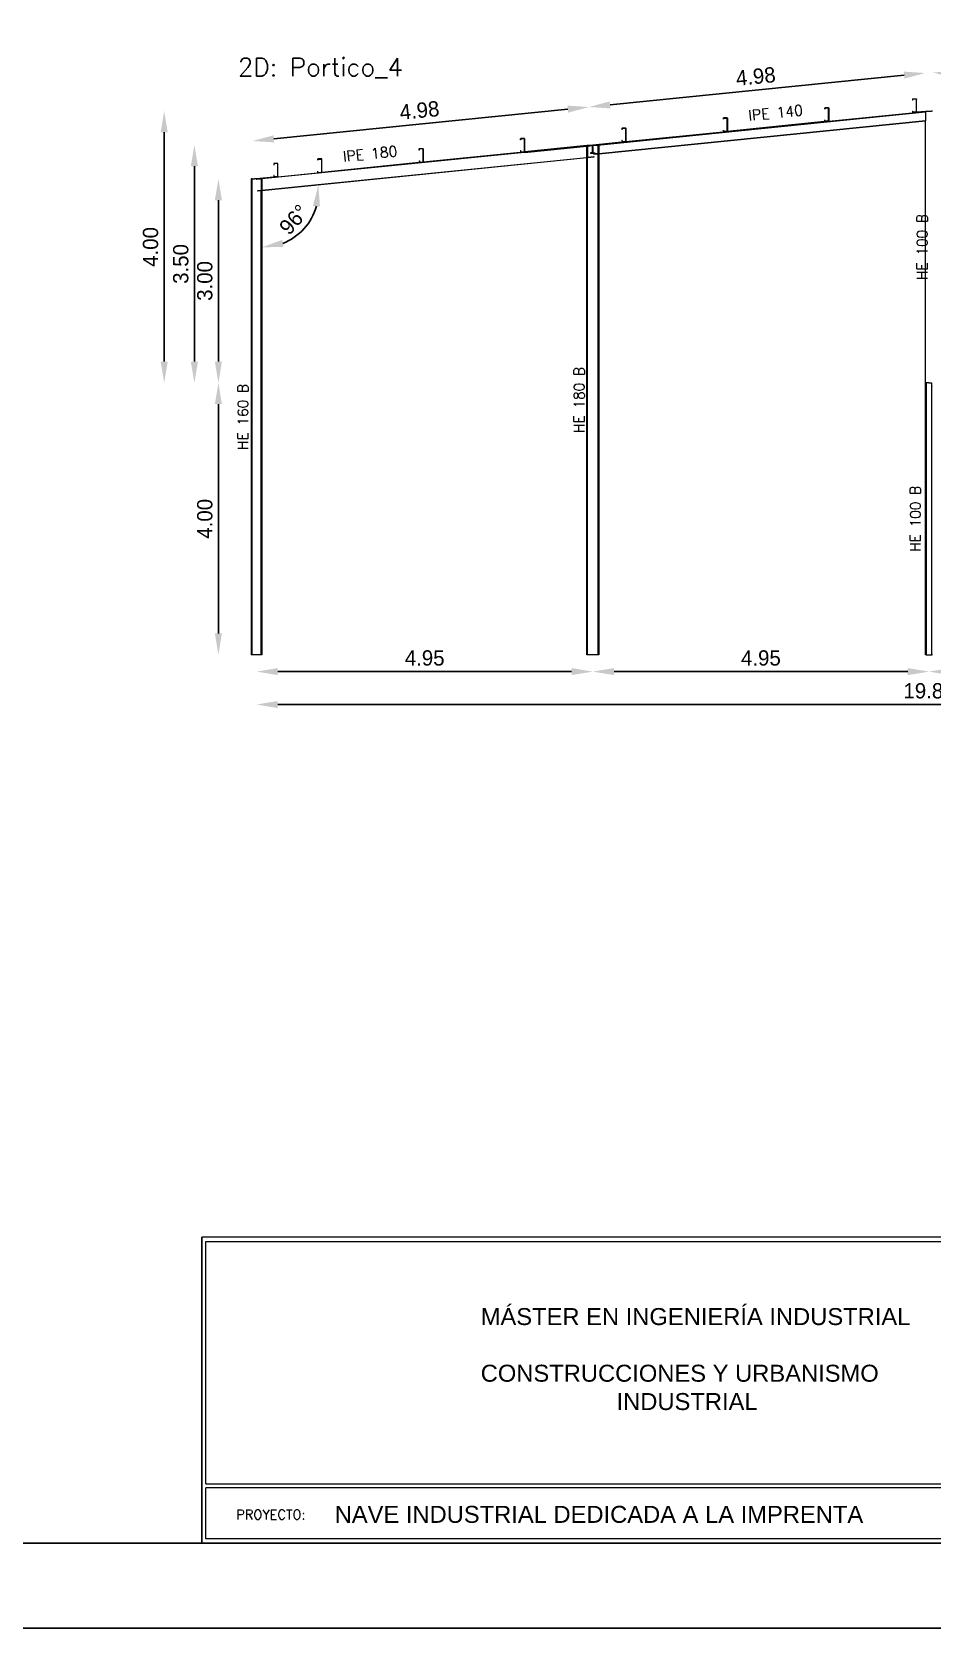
# Model space of a CAD drawing. Header units: inches. Extents: x 72863 to 72995, y 49095 to 49225.
# Drawn here: x 72883.71 to 72894.31, y 49195.01 to 49213.8 of the extents above; entities that cross this region are included whole.
import ezdxf
from ezdxf.enums import TextEntityAlignment as Align

# ---------------------------------------------------------------- set-up
doc = ezdxf.new("R2010")
doc.units = ezdxf.units.IN
doc.layers.get('0').update_dxf_attribs({"lineweight": 15})
for name, color, linetype, lineweight in [('BARRAS_DE_ACERO', 7, 'Continuous', 9), ('Cotas', 200, 'Continuous', 9), ('REFERENCIA_DE_LAS_BARRAS', 2, 'Continuous', 9), ('TITULOS', 9, 'Continuous', 9)]:
    doc.layers.add(name, color=color, linetype=linetype, lineweight=lineweight)
doc.layers.add('VG', color=7, linetype='Continuous')
doc.styles.add('CYPETXT', font='romans__.ttf', dxfattribs={"height": 0.2})
doc.styles.add('RomanS', font='')
doc.styles.get("Standard").update_dxf_attribs({"font": 'arial.ttf'})
doc.styles.get('RomanS').set_extended_font_data('Porsche')
doc.dimstyles.new('100-color', dxfattribs={"dimtxt": 0.18, "dimasz": 0.25, "dimexe": 0, "dimexo": 0.5, "dimgap": 0.07, "dimtad": 1, "dimlfac": 1.25, "dimzin": 4, "dimdsep": 46, "dimtxsty": 'RomanS', "dimcen": 0.1, "dimse1": 1, "dimse2": 1, "dimadec": 0, "dimazin": 0, "dimtfac": 1, "dimtix": 1, "dimtmove": 2, "dimatfit": 3, "dimfxl": 1, "dimtvp": 1.058824, "dimtolj": 1, "dimtzin": 1, "dimarcsym": 0})

# ---------------------------------------------------------------- blocks, each defined once
blk = doc.blocks.new('*D65')
at = {"layer": 'Cotas', "color": 0, "lineweight": -2, "transparency": 16777216}
blk.add_line((72886.606, 49206.27), (72890.066, 49206.27), dxfattribs=at)
at = {"layer": 'Cotas', "color": 0, "transparency": 16777216}
for points in [[(72886.606, 49206.312), (72886.606, 49206.229), (72886.356, 49206.27)], [(72890.066, 49206.312), (72890.066, 49206.229), (72890.316, 49206.27)]]:
    blk.add_solid(points, dxfattribs=at)
at = {"layer": 'Defpoints', "color": 0, "transparency": 16777216}
for p in [(72886.356, 49206.469), (72890.316, 49206.469), (72890.316, 49206.27)]:
    blk.add_point(p, dxfattribs=at)
at = {"layer": 'Cotas', "color": 0, "transparency": 16777216, "insert": (72888.336, 49206.43), "char_height": 0.18, "attachment_point": 5, "style": 'RomanS'}
blk.add_mtext('\\A1;4.95', dxfattribs=at)
blk = doc.blocks.new('*D66')
at = {"layer": 'Cotas', "color": 0, "lineweight": -2, "transparency": 16777216}
blk.add_line((72894.026, 49206.27), (72890.566, 49206.27), dxfattribs=at)
at = {"layer": 'Cotas', "color": 0, "transparency": 16777216}
for points in [[(72890.566, 49206.312), (72890.566, 49206.229), (72890.316, 49206.27)], [(72894.026, 49206.312), (72894.026, 49206.229), (72894.276, 49206.27)]]:
    blk.add_solid(points, dxfattribs=at)
at = {"layer": 'Defpoints', "color": 0, "transparency": 16777216}
for p in [(72890.316, 49206.469), (72894.276, 49206.469), (72890.316, 49206.27)]:
    blk.add_point(p, dxfattribs=at)
at = {"layer": 'Cotas', "color": 0, "transparency": 16777216, "insert": (72892.296, 49206.43), "char_height": 0.18, "attachment_point": 5, "style": 'RomanS'}
blk.add_mtext('\\A1;4.95', dxfattribs=at)
blk = doc.blocks.new('*D67')
at = {"layer": 'Cotas', "color": 0, "lineweight": -2, "transparency": 16777216}
blk.add_line((72886.606, 49205.883), (72901.946, 49205.883), dxfattribs=at)
at = {"layer": 'Cotas', "color": 0, "transparency": 16777216}
for points in [[(72886.606, 49205.924), (72886.606, 49205.841), (72886.356, 49205.883)], [(72901.946, 49205.924), (72901.946, 49205.841), (72902.196, 49205.883)]]:
    blk.add_solid(points, dxfattribs=at)
at = {"layer": 'Defpoints', "color": 0, "transparency": 16777216}
for p in [(72886.356, 49206.469), (72902.196, 49206.469), (72902.196, 49205.883)]:
    blk.add_point(p, dxfattribs=at)
at = {"layer": 'Cotas', "color": 0, "transparency": 16777216, "insert": (72894.276, 49206.043), "char_height": 0.18, "attachment_point": 5, "style": 'RomanS'}
blk.add_mtext('\\A1;19.80', dxfattribs=at)
blk = doc.blocks.new('*D68')
at = {"layer": 'Cotas', "color": 0, "lineweight": -2, "transparency": 16777216}
blk.add_line((72885.907, 49206.719), (72885.907, 49209.419), dxfattribs=at)
at = {"layer": 'Cotas', "color": 0, "transparency": 16777216}
for points in [[(72885.865, 49209.419), (72885.948, 49209.419), (72885.907, 49209.669)], [(72885.865, 49206.719), (72885.948, 49206.719), (72885.907, 49206.469)]]:
    blk.add_solid(points, dxfattribs=at)
at = {"layer": 'Defpoints', "color": 0, "transparency": 16777216}
for p in [(72885.907, 49209.669), (72886.356, 49209.669), (72886.356, 49206.469)]:
    blk.add_point(p, dxfattribs=at)
at = {"layer": 'Cotas', "color": 0, "transparency": 16777216, "insert": (72885.747, 49208.069), "char_height": 0.18, "attachment_point": 5, "rotation": 90, "style": 'RomanS'}
blk.add_mtext('\\A1;4.00', dxfattribs=at)
blk = doc.blocks.new('*D69')
at = {"layer": 'Cotas', "color": 0, "lineweight": -2, "transparency": 16777216}
blk.add_line((72885.907, 49211.819), (72885.907, 49209.919), dxfattribs=at)
at = {"layer": 'Cotas', "color": 0, "transparency": 16777216}
for points in [[(72885.865, 49211.819), (72885.948, 49211.819), (72885.907, 49212.069)], [(72885.865, 49209.919), (72885.948, 49209.919), (72885.907, 49209.669)]]:
    blk.add_solid(points, dxfattribs=at)
at = {"layer": 'Defpoints', "color": 0, "transparency": 16777216}
for p in [(72886.356, 49212.069), (72885.907, 49209.669), (72886.356, 49209.669)]:
    blk.add_point(p, dxfattribs=at)
at = {"layer": 'Cotas', "color": 0, "transparency": 16777216, "insert": (72885.747, 49210.869), "char_height": 0.18, "attachment_point": 5, "rotation": 90, "style": 'RomanS'}
blk.add_mtext('\\A1;3.00', dxfattribs=at)
blk = doc.blocks.new('*D70')
at = {"layer": 'Cotas', "color": 0, "lineweight": -2, "transparency": 16777216}
blk.add_line((72885.624, 49212.219), (72885.624, 49209.919), dxfattribs=at)
at = {"layer": 'Cotas', "color": 0, "transparency": 16777216}
for points in [[(72885.582, 49212.219), (72885.666, 49212.219), (72885.624, 49212.469)], [(72885.582, 49209.919), (72885.666, 49209.919), (72885.624, 49209.669)]]:
    blk.add_solid(points, dxfattribs=at)
at = {"layer": 'Defpoints', "color": 0, "transparency": 16777216}
for p in [(72890.316, 49212.469), (72885.624, 49209.669), (72890.316, 49209.669)]:
    blk.add_point(p, dxfattribs=at)
at = {"layer": 'Cotas', "color": 0, "transparency": 16777216, "insert": (72885.464, 49211.069), "char_height": 0.18, "attachment_point": 5, "rotation": 90, "style": 'RomanS'}
blk.add_mtext('\\A1;3.50', dxfattribs=at)
blk = doc.blocks.new('*D71')
at = {"layer": 'Cotas', "color": 0, "lineweight": -2, "transparency": 16777216}
blk.add_line((72885.268, 49212.619), (72885.268, 49209.919), dxfattribs=at)
at = {"layer": 'Cotas', "color": 0, "transparency": 16777216}
for points in [[(72885.227, 49212.619), (72885.31, 49212.619), (72885.268, 49212.869)], [(72885.227, 49209.919), (72885.31, 49209.919), (72885.268, 49209.669)]]:
    blk.add_solid(points, dxfattribs=at)
at = {"layer": 'Defpoints', "color": 0, "transparency": 16777216}
for p in [(72894.276, 49212.869), (72885.268, 49209.669), (72894.276, 49209.669)]:
    blk.add_point(p, dxfattribs=at)
at = {"layer": 'Cotas', "color": 0, "transparency": 16777216, "insert": (72885.108, 49211.269), "char_height": 0.18, "attachment_point": 5, "rotation": 90, "style": 'RomanS'}
blk.add_mtext('\\A1;4.00', dxfattribs=at)
blk = doc.blocks.new('*D72')
at = {"layer": 'Cotas', "color": 0, "lineweight": -2, "transparency": 16777216}
blk.add_line((72886.56, 49212.542), (72890.022, 49212.891), dxfattribs=at)
at = {"layer": 'Cotas', "color": 0, "transparency": 16777216}
for points in [[(72890.018, 49212.933), (72890.026, 49212.85), (72890.271, 49212.916)], [(72886.555, 49212.583), (72886.564, 49212.5), (72886.311, 49212.516)]]:
    blk.add_solid(points, dxfattribs=at)
at = {"layer": 'Defpoints', "color": 0, "transparency": 16777216}
for p in [(72890.271, 49212.916), (72890.316, 49212.469), (72886.356, 49212.069)]:
    blk.add_point(p, dxfattribs=at)
at = {"layer": 'Cotas', "color": 0, "transparency": 16777216, "insert": (72888.275, 49212.876), "char_height": 0.18, "attachment_point": 5, "rotation": 5.7679, "style": 'RomanS'}
blk.add_mtext('\\A1;4.98', dxfattribs=at)
blk = doc.blocks.new('*D73')
at = {"layer": 'Cotas', "color": 0, "lineweight": -2, "transparency": 16777216}
blk.add_line((72890.52, 49212.942), (72893.982, 49213.291), dxfattribs=at)
at = {"layer": 'Cotas', "color": 0, "transparency": 16777216}
for points in [[(72893.978, 49213.333), (72893.986, 49213.25), (72894.231, 49213.316)], [(72890.515, 49212.983), (72890.524, 49212.9), (72890.271, 49212.916)]]:
    blk.add_solid(points, dxfattribs=at)
at = {"layer": 'Defpoints', "color": 0, "transparency": 16777216}
for p in [(72894.231, 49213.316), (72894.276, 49212.869), (72890.316, 49212.469)]:
    blk.add_point(p, dxfattribs=at)
at = {"layer": 'Cotas', "color": 0, "transparency": 16777216, "insert": (72892.235, 49213.276), "char_height": 0.18, "attachment_point": 5, "rotation": 5.7679, "style": 'RomanS'}
blk.add_mtext('\\A1;4.98', dxfattribs=at)
blk = doc.blocks.new('*D74')
at = {"layer": 'Cotas', "color": 0, "lineweight": -2, "transparency": 16777216}
blk.add_line((72902.777, 49212.619), (72902.777, 49206.719), dxfattribs=at)
at = {"layer": 'Cotas', "color": 0, "transparency": 16777216}
for points in [[(72902.735, 49212.619), (72902.818, 49212.619), (72902.777, 49212.869)], [(72902.735, 49206.719), (72902.818, 49206.719), (72902.777, 49206.469)]]:
    blk.add_solid(points, dxfattribs=at)
at = {"layer": 'Defpoints', "color": 0, "transparency": 16777216}
for p in [(72894.276, 49212.869), (72894.276, 49206.469), (72902.777, 49206.469)]:
    blk.add_point(p, dxfattribs=at)
at = {"layer": 'Cotas', "color": 0, "transparency": 16777216, "insert": (72902.617, 49209.669), "char_height": 0.18, "attachment_point": 5, "rotation": 90, "style": 'RomanS'}
blk.add_mtext('\\A1;8.00', dxfattribs=at)
blk = doc.blocks.new('*D75')
at = {"layer": 'Cotas', "color": 0, "lineweight": -2, "transparency": 16777216}
blk.add_line((72894.571, 49213.298), (72901.993, 49212.548), dxfattribs=at)
at = {"layer": 'Cotas', "color": 0, "transparency": 16777216}
for points in [[(72894.575, 49213.34), (72894.566, 49213.257), (72894.322, 49213.323)], [(72901.997, 49212.59), (72901.989, 49212.507), (72902.242, 49212.523)]]:
    blk.add_solid(points, dxfattribs=at)
at = {"layer": 'Defpoints', "color": 0, "transparency": 16777216}
for p in [(72894.276, 49212.869), (72902.242, 49212.523), (72902.196, 49212.069)]:
    blk.add_point(p, dxfattribs=at)
at = {"layer": 'Cotas', "color": 0, "transparency": 16777216, "insert": (72898.298, 49213.082), "char_height": 0.18, "attachment_point": 5, "rotation": 354.2321, "style": 'RomanS'}
blk.add_mtext('\\A1;9.95', dxfattribs=at)
blk = doc.blocks.new('*D76')
at = {"layer": 'Cotas', "color": 0, "lineweight": -2, "transparency": 16777216}
blk.add_arc((72886.42, 49211.931), 0.667, 291.6037, 344.1642, dxfattribs=at)
at = {"layer": 'Cotas', "color": 0, "transparency": 16777216}
for points in [[(72887.02, 49211.752), (72887.103, 49211.745), (72887.084, 49211.998)], [(72886.673, 49211.27), (72886.658, 49211.352), (72886.42, 49211.264)]]:
    blk.add_solid(points, dxfattribs=at)
at = {"layer": 'Defpoints', "color": 0, "transparency": 16777216}
for p in [(72890.244, 49212.317), (72886.42, 49211.931), (72886.42, 49211.931), (72886.773, 49211.365), (72886.42, 49206.469)]:
    blk.add_point(p, dxfattribs=at)
at = {"layer": 'Cotas', "color": 0, "transparency": 16777216, "insert": (72886.796, 49211.591), "char_height": 0.18, "attachment_point": 5, "rotation": 47.884, "style": 'RomanS'}
blk.add_mtext('\\A1;96°', dxfattribs=at)
blk = doc.blocks.new('*D77')
at = {"layer": 'Cotas', "color": 0, "lineweight": -2, "transparency": 16777216}
blk.add_line((72894.526, 49206.27), (72901.946, 49206.27), dxfattribs=at)
at = {"layer": 'Cotas', "color": 0, "transparency": 16777216}
for points in [[(72894.526, 49206.312), (72894.526, 49206.229), (72894.276, 49206.27)], [(72901.946, 49206.312), (72901.946, 49206.229), (72902.196, 49206.27)]]:
    blk.add_solid(points, dxfattribs=at)
at = {"layer": 'Defpoints', "color": 0, "transparency": 16777216}
for p in [(72894.276, 49206.469), (72902.196, 49206.469), (72902.196, 49206.27)]:
    blk.add_point(p, dxfattribs=at)
at = {"layer": 'Cotas', "color": 0, "transparency": 16777216, "insert": (72898.236, 49206.43), "char_height": 0.18, "attachment_point": 5, "style": 'RomanS'}
blk.add_mtext('\\A1;9.90', dxfattribs=at)
blk = doc.blocks.new('PLANTILLA')
for p, q in [((72903.71, 49199.611), (72885.71, 49199.611)), ((72885.71, 49199.611), (72885.71, 49196.011)), ((72885.76, 49196.711), (72885.76, 49199.561)), ((72885.76, 49199.561), (72894.61, 49199.561)), ((72885.76, 49196.711), (72894.61, 49196.711)), ((72885.76, 49196.061), (72885.76, 49196.661)), ((72894.61, 49196.661), (72885.76, 49196.661)), ((72894.61, 49196.061), (72885.76, 49196.061)), ((72885.71, 49196.011), (72903.71, 49196.011))]:
    blk.add_line(p, q)
at = {"layer": 'VG'}
for p, q in [((72903.71, 49196.011), (72864.71, 49196.011)), ((72862.71, 49195.011), (72904.71, 49195.011))]:
    blk.add_line(p, q, dxfattribs=at)
blk.add_lwpolyline([(72903.71, 49199.561), (72903.71, 49223.711), (72864.71, 49223.711), (72864.71, 49196.011), (72885.71, 49196.011), (72885.71, 49199.611)], dxfattribs=at)
at = {"char_height": 0.2, "attachment_point": 1}
for s, width, insert in [('MÁSTER EN INGENIERÍA INDUSTRIAL\\P\\PCONSTRUCCIONES Y URBANISMO\\P^I^IINDUSTRIAL', 5.52485, (72888.996, 49198.778)), ('NAVE INDUSTRIAL DEDICADA A LA IMPRENTA', 6.85352, (72887.276, 49196.45))]:
    blk.add_mtext_dynamic_manual_height_columns(s, width=width, gutter_width=1, heights=[0], dxfattribs=dict(at, insert=insert))
at = {"insert": (72886.117, 49196.403), "char_height": 0.11204, "attachment_point": 1}
blk.add_mtext('{\\Fsimplex8|c0;PROYECTO:}', dxfattribs=at)

msp = doc.modelspace()

# ---------------------------------------------------------------- linework, layer by layer
at = {"layer": 'BARRAS_DE_ACERO'}
for p, q in [((72894.0824, 49213.0108), (72894.0821, 49213.0094)), ((72894.0821, 49213.0094), (72894.0821, 49212.997)), ((72894.0837, 49212.997), (72894.0821, 49212.997)), ((72894.0824, 49213.0108), (72894.0832, 49213.012)), ((72894.0832, 49213.012), (72894.0843, 49213.0128)), ((72894.0837, 49212.997), (72894.0837, 49213.0094)), ((72894.0857, 49213.0114), (72894.1265, 49213.0114)), ((72894.1279, 49213.0128), (72894.1265, 49213.013)), ((72894.1273, 49213.0113), (72894.1265, 49213.0114)), ((72894.1279, 49213.0108), (72894.1273, 49213.0113)), ((72894.1279, 49213.0128), (72894.1291, 49213.012)), ((72894.1279, 49213.0108), (72894.1284, 49213.0102)), ((72894.1285, 49213.0094), (72894.1284, 49213.0102)), ((72894.1285, 49212.8566), (72894.1285, 49213.0094)), ((72894.1298, 49213.0108), (72894.1291, 49213.012)), ((72894.1301, 49213.0094), (72894.1298, 49213.0108)), ((72894.1301, 49212.8566), (72894.1301, 49213.0094)), ((72890.371, 49212.4691), (72894.236, 49212.8595)), ((72891.8535, 49212.7843), (72891.8537, 49212.7857)), ((72891.8535, 49212.7843), (72891.8535, 49212.7719)), ((72891.8537, 49212.7857), (72891.8545, 49212.7869)), ((72891.8545, 49212.7869), (72891.8557, 49212.7876)), ((72891.8551, 49212.7719), (72891.8551, 49212.7843)), ((72891.8557, 49212.7876), (72891.8571, 49212.7879)), ((72891.8563, 49212.7862), (72891.8571, 49212.7863)), ((72891.8979, 49212.7879), (72891.8571, 49212.7879)), ((72891.8571, 49212.7863), (72891.8979, 49212.7863)), ((72891.8992, 49212.7876), (72891.8979, 49212.7879)), ((72891.8979, 49212.7863), (72891.8986, 49212.7862)), ((72891.8993, 49212.7857), (72891.8986, 49212.7862)), ((72891.8992, 49212.7876), (72891.9004, 49212.7869)), ((72891.8997, 49212.7851), (72891.8993, 49212.7857)), ((72891.8999, 49212.7843), (72891.8997, 49212.7851)), ((72891.8999, 49212.6315), (72891.8999, 49212.7843)), ((72891.9004, 49212.7869), (72891.9012, 49212.7857)), ((72891.9015, 49212.7843), (72891.9012, 49212.7857)), ((72891.9015, 49212.7843), (72891.9015, 49212.6315)), ((72893.0477, 49212.9063), (72893.0474, 49212.9049)), ((72893.0474, 49212.9049), (72893.0474, 49212.8925)), ((72893.049, 49212.8925), (72893.0474, 49212.8925)), ((72893.0477, 49212.9063), (72893.0484, 49212.9075)), ((72893.0496, 49212.9082), (72893.0484, 49212.9075)), ((72893.049, 49212.9049), (72893.0491, 49212.9057)), ((72893.049, 49212.8925), (72893.049, 49212.9049)), ((72893.0496, 49212.9082), (72893.051, 49212.9085)), ((72893.0502, 49212.9068), (72893.051, 49212.9069)), ((72893.051, 49212.9085), (72893.0918, 49212.9085)), ((72893.0918, 49212.9085), (72893.0932, 49212.9082)), ((72893.0926, 49212.9068), (72893.0932, 49212.9063)), ((72893.0932, 49212.9082), (72893.0943, 49212.9075)), ((72893.0936, 49212.9057), (72893.0932, 49212.9063)), ((72893.0936, 49212.9057), (72893.0938, 49212.9049)), ((72893.0938, 49212.7521), (72893.0938, 49212.9049)), ((72893.0951, 49212.9063), (72893.0943, 49212.9075)), ((72893.0945, 49212.7498), (72894.1168, 49212.853)), ((72894.0821, 49212.869), (72894.0821, 49212.8566)), ((72894.0821, 49212.869), (72894.0837, 49212.869)), ((72894.0824, 49212.8553), (72894.0821, 49212.8566)), ((72894.0824, 49212.8553), (72894.0832, 49212.8541)), ((72894.0843, 49212.8533), (72894.0832, 49212.8541)), ((72894.0837, 49212.8566), (72894.0837, 49212.869)), ((72894.0839, 49212.8559), (72894.0837, 49212.8566)), ((72894.0843, 49212.8552), (72894.0839, 49212.8559)), ((72894.0843, 49212.8552), (72894.085, 49212.8548)), ((72894.0843, 49212.8533), (72894.0857, 49212.853)), ((72894.085, 49212.8548), (72894.0857, 49212.8546)), ((72894.0857, 49212.853), (72894.1168, 49212.853)), ((72894.1168, 49212.853), (72894.1265, 49212.853)), ((72894.1265, 49212.853), (72894.1279, 49212.8533)), ((72894.1273, 49212.8548), (72894.1279, 49212.8552)), ((72894.1279, 49212.8552), (72894.1284, 49212.8559)), ((72894.1291, 49212.8541), (72894.1279, 49212.8533)), ((72894.1284, 49212.8559), (72894.1285, 49212.8566)), ((72894.1298, 49212.8553), (72894.1292, 49212.8543)), ((72894.1298, 49212.8553), (72894.1301, 49212.8566)), ((72894.236, 49212.8691), (72894.236, 49212.8651)), ((72894.236, 49212.8595), (72894.236, 49212.758)), ((72894.2784, 49212.8691), (72894.276, 49212.8691)), ((72894.2784, 49212.8691), (72894.3052, 49212.8691)), ((72894.316, 49212.8691), (72894.3052, 49212.8691)), ((72890.388, 49212.3638), (72894.236, 49212.7525)), ((72890.6598, 49212.6651), (72890.6595, 49212.6637)), ((72890.6595, 49212.6637), (72890.6595, 49212.6513)), ((72890.6611, 49212.6513), (72890.6595, 49212.6513)), ((72890.6606, 49212.6663), (72890.6598, 49212.6651)), ((72890.6618, 49212.667), (72890.6606, 49212.6663)), ((72890.6618, 49212.667), (72890.6631, 49212.6673)), ((72890.6624, 49212.6656), (72890.6631, 49212.6657)), ((72890.6631, 49212.6673), (72890.7039, 49212.6673)), ((72890.7039, 49212.6673), (72890.7053, 49212.667)), ((72890.7054, 49212.6651), (72890.7047, 49212.6656)), ((72890.7053, 49212.667), (72890.7065, 49212.6663)), ((72890.7054, 49212.6651), (72890.7058, 49212.6645)), ((72890.7058, 49212.6645), (72890.7059, 49212.6637)), ((72890.7059, 49212.5109), (72890.7059, 49212.6637)), ((72890.7065, 49212.6663), (72890.7073, 49212.6651)), ((72890.7075, 49212.6637), (72890.7073, 49212.6651)), ((72890.7075, 49212.5109), (72890.7075, 49212.6637)), ((72891.8551, 49212.7719), (72891.8535, 49212.7719)), ((72891.8535, 49212.6315), (72891.8535, 49212.6439)), ((72891.8551, 49212.6439), (72891.8535, 49212.6439)), ((72891.8535, 49212.6315), (72891.8537, 49212.6301)), ((72891.8537, 49212.6301), (72891.8545, 49212.629)), ((72891.8545, 49212.629), (72891.8557, 49212.6282)), ((72891.8551, 49212.6439), (72891.8551, 49212.6315)), ((72891.8552, 49212.6307), (72891.8551, 49212.6315)), ((72891.8556, 49212.6301), (72891.8552, 49212.6307)), ((72891.8563, 49212.6297), (72891.8556, 49212.6301)), ((72891.8571, 49212.6279), (72891.8557, 49212.6282)), ((72891.8571, 49212.6295), (72891.8563, 49212.6297)), ((72891.8979, 49212.6295), (72891.8571, 49212.6295)), ((72891.8571, 49212.6279), (72891.8882, 49212.6279)), ((72891.8882, 49212.6279), (72891.8979, 49212.6279)), ((72891.8979, 49212.6295), (72891.8986, 49212.6297)), ((72891.8979, 49212.6279), (72891.8992, 49212.6282)), ((72891.8993, 49212.6301), (72891.8986, 49212.6297)), ((72891.9004, 49212.629), (72891.8992, 49212.6282)), ((72891.8993, 49212.6301), (72891.8997, 49212.6307)), ((72891.8997, 49212.6307), (72891.8999, 49212.6315)), ((72891.9005, 49212.6292), (72891.9004, 49212.629)), ((72893.0821, 49212.7485), (72891.9005, 49212.6292)), ((72891.9012, 49212.6301), (72891.9005, 49212.6292)), ((72891.9012, 49212.6301), (72891.9015, 49212.6315)), ((72893.0491, 49212.7513), (72893.049, 49212.7521)), ((72893.0496, 49212.7507), (72893.0491, 49212.7513)), ((72893.0496, 49212.7507), (72893.0502, 49212.7503)), ((72893.0502, 49212.7503), (72893.051, 49212.7501)), ((72893.0918, 49212.7501), (72893.051, 49212.7501)), ((72893.051, 49212.7485), (72893.0821, 49212.7485)), ((72893.0918, 49212.7485), (72893.0821, 49212.7485)), ((72893.0932, 49212.7488), (72893.0918, 49212.7485)), ((72893.0932, 49212.7507), (72893.0936, 49212.7513)), ((72893.0943, 49212.7496), (72893.0932, 49212.7488)), ((72893.0938, 49212.7521), (72893.0936, 49212.7513)), ((72893.0945, 49212.7498), (72893.0943, 49212.7496)), ((72893.0945, 49212.7498), (72893.0951, 49212.7507)), ((72894.236, 49212.758), (72894.236, 49212.7525)), ((72894.236, 49206.4691), (72894.236, 49212.7525)), ((72888.2717, 49212.4101), (72888.2717, 49212.4225)), ((72888.2733, 49212.4101), (72888.2717, 49212.4101)), ((72888.2734, 49212.4233), (72888.2733, 49212.4225)), ((72888.2733, 49212.4101), (72888.2733, 49212.4225)), ((72888.2739, 49212.4239), (72888.2734, 49212.4233)), ((72888.2739, 49212.4258), (72888.2753, 49212.4261)), ((72888.2745, 49212.4244), (72888.2739, 49212.4239)), ((72888.2745, 49212.4244), (72888.2753, 49212.4245)), ((72888.2753, 49212.4261), (72888.3161, 49212.4261)), ((72888.3161, 49212.4245), (72888.2753, 49212.4245)), ((72888.3175, 49212.4258), (72888.3161, 49212.4261)), ((72888.3161, 49212.4245), (72888.3169, 49212.4244)), ((72888.3175, 49212.4239), (72888.3169, 49212.4244)), ((72888.3186, 49212.4251), (72888.3175, 49212.4258)), ((72888.3179, 49212.4233), (72888.3175, 49212.4239)), ((72888.3179, 49212.4233), (72888.3181, 49212.4225)), ((72888.3181, 49212.4225), (72888.3181, 49212.2697)), ((72888.3194, 49212.4239), (72888.3186, 49212.4251)), ((72888.3197, 49212.4225), (72888.3194, 49212.4239)), ((72888.3197, 49212.2697), (72888.3197, 49212.4225)), ((72889.4659, 49212.5445), (72889.4656, 49212.5431)), ((72889.4656, 49212.5307), (72889.4656, 49212.5431)), ((72889.4672, 49212.5307), (72889.4656, 49212.5307)), ((72889.4659, 49212.5445), (72889.4667, 49212.5457)), ((72889.4667, 49212.5457), (72889.4678, 49212.5464)), ((72889.4672, 49212.5431), (72889.4674, 49212.5439)), ((72889.4672, 49212.5431), (72889.4672, 49212.5307)), ((72889.4678, 49212.5445), (72889.4674, 49212.5439)), ((72889.4692, 49212.5467), (72889.4678, 49212.5464)), ((72889.4684, 49212.545), (72889.4678, 49212.5445)), ((72889.4692, 49212.5451), (72889.4684, 49212.545)), ((72889.4692, 49212.5467), (72889.51, 49212.5467)), ((72889.51, 49212.5451), (72889.4692, 49212.5451)), ((72889.5114, 49212.5464), (72889.51, 49212.5467)), ((72889.5108, 49212.545), (72889.51, 49212.5451)), ((72889.5107, 49212.3813), (72890.244, 49212.4554)), ((72889.5114, 49212.5445), (72889.5108, 49212.545)), ((72889.5126, 49212.5457), (72889.5114, 49212.5464)), ((72889.512, 49212.5431), (72889.512, 49212.3903)), ((72889.5133, 49212.5445), (72889.5126, 49212.5457)), ((72890.244, 49212.4618), (72889.5127, 49212.388)), ((72889.5133, 49212.5445), (72889.5136, 49212.5431)), ((72889.5136, 49212.3903), (72889.5136, 49212.5431)), ((72890.244, 49212.4691), (72890.244, 49212.4618)), ((72890.244, 49212.4618), (72890.244, 49212.4554)), ((72890.244, 49212.3235), (72890.244, 49212.4554)), ((72890.2552, 49212.4691), (72890.2904, 49212.4691)), ((72890.2552, 49212.463), (72890.2552, 49212.4565)), ((72890.2552, 49212.4565), (72890.3143, 49212.4625)), ((72890.2552, 49212.4565), (72890.2552, 49212.3247)), ((72890.2904, 49212.4691), (72890.316, 49212.4691)), ((72890.2904, 49212.4641), (72890.2904, 49212.4665)), ((72890.3143, 49212.4641), (72890.2904, 49212.4641)), ((72890.3143, 49212.4625), (72890.3143, 49212.4641)), ((72890.3143, 49212.3781), (72890.3143, 49212.4625)), ((72890.6943, 49212.5073), (72890.316, 49212.4691)), ((72890.316, 49212.4691), (72890.3416, 49212.4691)), ((72890.3178, 49212.4637), (72890.3211, 49212.4641)), ((72890.3178, 49212.4641), (72890.3211, 49212.4641)), ((72890.3178, 49212.4637), (72890.3178, 49212.4641)), ((72890.3178, 49212.4517), (72890.3178, 49212.4637)), ((72890.3416, 49212.4641), (72890.3211, 49212.4641)), ((72890.3416, 49212.4661), (72890.371, 49212.4691)), ((72890.3416, 49212.4661), (72890.3416, 49212.4691)), ((72890.3416, 49212.4661), (72890.3416, 49212.4641)), ((72890.371, 49212.4691), (72890.3768, 49212.4691)), ((72890.3768, 49212.4691), (72890.3768, 49212.3682)), ((72890.3768, 49212.4691), (72890.388, 49212.4691)), ((72890.6611, 49212.5233), (72890.6595, 49212.5233)), ((72890.6595, 49212.5233), (72890.6595, 49212.5109)), ((72890.6595, 49212.5109), (72890.6598, 49212.5095)), ((72890.6606, 49212.5084), (72890.6598, 49212.5095)), ((72890.6618, 49212.5076), (72890.6606, 49212.5084)), ((72890.6611, 49212.5233), (72890.6611, 49212.5109)), ((72890.6617, 49212.5095), (72890.6624, 49212.5091)), ((72890.6631, 49212.5073), (72890.6618, 49212.5076)), ((72890.6631, 49212.5089), (72890.6624, 49212.5091)), ((72890.6631, 49212.5073), (72890.6943, 49212.5073)), ((72890.7039, 49212.5073), (72890.6943, 49212.5073)), ((72890.7053, 49212.5076), (72890.7039, 49212.5073)), ((72890.7065, 49212.5084), (72890.7053, 49212.5076)), ((72890.7054, 49212.5095), (72890.7058, 49212.5101)), ((72890.7058, 49212.5101), (72890.7059, 49212.5109)), ((72890.7065, 49212.5084), (72890.7066, 49212.5086)), ((72890.7073, 49212.5095), (72890.7075, 49212.5109)), ((72886.5601, 49212.2496), (72886.5604, 49212.251)), ((72886.5601, 49212.2496), (72886.5601, 49212.2372)), ((72886.5601, 49212.2372), (72886.5617, 49212.2372)), ((72886.5612, 49212.2522), (72886.5604, 49212.251)), ((72886.5623, 49212.253), (72886.5612, 49212.2522)), ((72886.5617, 49212.2496), (72886.5619, 49212.2504)), ((72886.5617, 49212.2372), (72886.5617, 49212.2496)), ((72886.5623, 49212.251), (72886.5619, 49212.2504)), ((72886.5623, 49212.253), (72886.5637, 49212.2532)), ((72886.5629, 49212.2515), (72886.5623, 49212.251)), ((72886.5637, 49212.2516), (72886.5629, 49212.2515)), ((72886.6045, 49212.2532), (72886.5637, 49212.2532)), ((72886.6045, 49212.2516), (72886.5637, 49212.2516)), ((72886.6059, 49212.253), (72886.6045, 49212.2532)), ((72886.6053, 49212.2515), (72886.6045, 49212.2516)), ((72886.6053, 49212.2515), (72886.6059, 49212.251)), ((72886.6059, 49212.253), (72886.607, 49212.2522)), ((72886.607, 49212.2522), (72886.6078, 49212.251)), ((72886.6081, 49212.2496), (72886.6078, 49212.251)), ((72886.6081, 49212.0968), (72886.6081, 49212.2496)), ((72887.078, 49212.3033), (72887.0778, 49212.3019)), ((72887.0778, 49212.3019), (72887.0778, 49212.2895)), ((72887.0778, 49212.2895), (72887.0794, 49212.2895)), ((72887.078, 49212.3033), (72887.0788, 49212.3045)), ((72887.0788, 49212.3045), (72887.08, 49212.3052)), ((72887.0795, 49212.3027), (72887.0794, 49212.3019)), ((72887.0794, 49212.2895), (72887.0794, 49212.3019)), ((72887.08, 49212.3033), (72887.0795, 49212.3027)), ((72887.0806, 49212.3038), (72887.08, 49212.3033)), ((72887.0814, 49212.3039), (72887.0806, 49212.3038)), ((72887.0814, 49212.3039), (72887.1222, 49212.3039)), ((72887.1222, 49212.3039), (72887.1229, 49212.3038)), ((72887.1242, 49212.1491), (72887.1242, 49212.3019)), ((72887.1255, 49212.3033), (72887.1247, 49212.3045)), ((72887.1255, 49212.3033), (72887.1258, 49212.3019)), ((72888.2717, 49212.2821), (72888.2733, 49212.2821)), ((72888.2717, 49212.2821), (72888.2717, 49212.2697)), ((72888.2717, 49212.2697), (72888.272, 49212.2683)), ((72888.2727, 49212.2672), (72888.272, 49212.2683)), ((72888.2727, 49212.2672), (72888.2739, 49212.2664)), ((72888.2733, 49212.2821), (72888.2733, 49212.2697)), ((72888.2733, 49212.2697), (72888.2734, 49212.2689)), ((72888.2734, 49212.2689), (72888.2739, 49212.2683)), ((72888.2739, 49212.2683), (72888.2745, 49212.2679)), ((72888.2739, 49212.2664), (72888.2753, 49212.2661)), ((72888.2753, 49212.2677), (72888.2745, 49212.2679)), ((72888.2753, 49212.2677), (72888.3161, 49212.2677)), ((72888.2753, 49212.2661), (72888.3063, 49212.2661)), ((72888.3161, 49212.2661), (72888.3063, 49212.2661)), ((72888.3161, 49212.2661), (72888.3175, 49212.2664)), ((72888.3186, 49212.2672), (72888.3175, 49212.2664)), ((72888.3179, 49212.2689), (72888.3181, 49212.2697)), ((72888.3194, 49212.2683), (72888.3188, 49212.2674)), ((72888.3194, 49212.2683), (72888.3197, 49212.2697)), ((72889.4656, 49212.4027), (72889.4672, 49212.4027)), ((72889.4656, 49212.4027), (72889.4656, 49212.3903)), ((72889.4659, 49212.3889), (72889.4656, 49212.3903)), ((72889.4667, 49212.3878), (72889.4659, 49212.3889)), ((72889.4667, 49212.3878), (72889.4678, 49212.387)), ((72889.4672, 49212.3903), (72889.4672, 49212.4027)), ((72889.4674, 49212.3895), (72889.4672, 49212.3903)), ((72889.4678, 49212.3889), (72889.4674, 49212.3895)), ((72889.4678, 49212.3889), (72889.4684, 49212.3885)), ((72889.4684, 49212.3885), (72889.4692, 49212.3883)), ((72889.51, 49212.3867), (72889.5002, 49212.3867)), ((72889.51, 49212.3867), (72889.5114, 49212.387)), ((72889.5114, 49212.3889), (72889.5108, 49212.3885)), ((72889.5114, 49212.3889), (72889.5119, 49212.3895)), ((72889.5126, 49212.3878), (72889.5114, 49212.387)), ((72889.512, 49212.3903), (72889.5119, 49212.3895)), ((72889.5126, 49212.3878), (72889.5127, 49212.388)), ((72889.5133, 49212.3889), (72889.5127, 49212.388)), ((72889.5133, 49212.3889), (72889.5136, 49212.3903)), ((72890.2552, 49212.3247), (72890.3299, 49212.3322)), ((72890.3305, 49212.3258), (72890.2552, 49212.3182)), ((72890.2552, 49212.3247), (72890.2552, 49212.3182)), ((72890.2552, 49206.4691), (72890.2552, 49212.3182)), ((72890.2904, 49212.3731), (72890.3257, 49212.3731)), ((72890.3252, 49212.3781), (72890.3416, 49212.3781)), ((72890.3257, 49212.3731), (72890.3303, 49212.3731)), ((72890.3768, 49212.3627), (72890.3273, 49212.3577)), ((72890.3305, 49212.3258), (72890.3299, 49212.3322)), ((72890.3416, 49212.3731), (72890.3303, 49212.3731)), ((72890.3416, 49212.3781), (72890.3416, 49212.3731)), ((72890.3768, 49212.3682), (72890.3768, 49212.3627)), ((72890.3768, 49212.3627), (72890.3768, 49206.4691)), ((72890.388, 49212.3638), (72890.388, 49212.3693)), ((72890.388, 49212.3638), (72890.388, 49206.4691)), ((72886.3024, 49212.0691), (72886.292, 49212.0691)), ((72886.292, 49212.0691), (72886.292, 49206.4691)), ((72886.3024, 49206.4691), (72886.3024, 49212.0691)), ((72886.3024, 49212.0691), (72886.3232, 49212.0691)), ((72886.3232, 49212.0691), (72886.3268, 49212.0691)), ((72886.3268, 49212.0691), (72886.3304, 49212.0691)), ((72886.356, 49212.0691), (72886.356, 49212.0627)), ((72886.3611, 49212.0632), (72886.356, 49212.0627)), ((72886.358, 49212.0629), (72886.358, 49212.0629)), ((72886.3888, 49212.066), (72886.3611, 49212.0632)), ((72886.4096, 49212.0681), (72886.4096, 49212.0691)), ((72886.4197, 49212.0691), (72886.4096, 49212.0691)), ((72886.42, 49212.0691), (72886.42, 49211.9373)), ((72886.5601, 49212.1092), (72886.5601, 49212.0968)), ((72886.5617, 49212.1092), (72886.5601, 49212.1092)), ((72886.5617, 49212.0968), (72886.5617, 49212.1092)), ((72886.5617, 49212.0968), (72886.5619, 49212.0961)), ((72886.5623, 49212.0954), (72886.5619, 49212.0961)), ((72886.5623, 49212.0954), (72886.5629, 49212.095)), ((72886.5629, 49212.095), (72886.5637, 49212.0948)), ((72886.6045, 49212.0948), (72886.5637, 49212.0948)), ((72886.6045, 49212.0932), (72886.5948, 49212.0932)), ((72886.6053, 49212.095), (72886.6045, 49212.0948)), ((72886.6059, 49212.0935), (72886.6045, 49212.0932)), ((72886.607, 49212.0943), (72886.6059, 49212.0935)), ((72886.607, 49212.0943), (72886.6072, 49212.0945)), ((72886.6078, 49212.0955), (72886.6081, 49212.0968)), ((72887.0778, 49212.1615), (72887.0794, 49212.1615)), ((72887.0778, 49212.1491), (72887.0778, 49212.1615)), ((72887.0778, 49212.1491), (72887.078, 49212.1477)), ((72887.0788, 49212.1466), (72887.078, 49212.1477)), ((72887.0788, 49212.1466), (72887.08, 49212.1458)), ((72887.0794, 49212.1491), (72887.0794, 49212.1615)), ((72887.0794, 49212.1491), (72887.0795, 49212.1483)), ((72887.0795, 49212.1483), (72887.08, 49212.1477)), ((72887.0806, 49212.1473), (72887.08, 49212.1477)), ((72887.08, 49212.1458), (72887.0814, 49212.1455)), ((72887.0806, 49212.1473), (72887.0814, 49212.1471)), ((72887.0814, 49212.1471), (72887.1222, 49212.1471)), ((72887.0814, 49212.1455), (72887.1124, 49212.1455)), ((72887.1222, 49212.1455), (72887.1124, 49212.1455)), ((72887.1229, 49212.1473), (72887.1222, 49212.1471)), ((72887.1235, 49212.1458), (72887.1222, 49212.1455)), ((72887.1236, 49212.1477), (72887.1229, 49212.1473)), ((72887.1247, 49212.1466), (72887.1235, 49212.1458)), ((72887.1236, 49212.1477), (72887.124, 49212.1483)), ((72887.124, 49212.1483), (72887.1242, 49212.1491)), ((72887.1255, 49212.1477), (72887.1248, 49212.1468)), ((72886.3699, 49211.9322), (72886.4096, 49211.9362)), ((72886.3705, 49211.9258), (72886.3699, 49211.9322)), ((72886.4096, 49211.9298), (72886.3705, 49211.9258)), ((72886.4096, 49206.4691), (72886.4096, 49211.9298)), ((72886.42, 49211.9308), (72886.42, 49211.9373)), ((72886.42, 49211.9308), (72886.42, 49206.4691)), ((72894.244, 49209.6691), (72894.244, 49206.4691)), ((72894.2742, 49209.6691), (72894.244, 49209.6691)), ((72894.2742, 49209.6691), (72894.308, 49209.6691)), ((72894.308, 49209.6261), (72894.308, 49209.6691)), ((72894.308, 49209.6261), (72894.308, 49209.6211)), ((72894.308, 49206.4691), (72894.308, 49209.6211)), ((72886.3024, 49206.4691), (72886.292, 49206.4691)), ((72886.4096, 49206.4691), (72886.3024, 49206.4691)), ((72886.42, 49206.4691), (72886.4096, 49206.4691)), ((72890.2552, 49206.4691), (72890.244, 49206.4691)), ((72890.3768, 49206.4691), (72890.2552, 49206.4691)), ((72890.388, 49206.4691), (72890.3768, 49206.4691)), ((72894.244, 49206.4691), (72894.236, 49206.4691)), ((72894.244, 49206.4691), (72894.308, 49206.4691)), ((72894.316, 49206.4691), (72894.308, 49206.4691))]:
    msp.add_line(p, q, dxfattribs=at)
for points in [[(72894.0837, 49213.0094), (72894.0839, 49213.0102), (72894.0843, 49213.0108), (72894.085, 49213.0113), (72894.0857, 49213.0114)], [(72894.0843, 49213.0128), (72894.0857, 49213.013), (72894.1265, 49213.013)], [(72891.8563, 49212.7862), (72891.8556, 49212.7857), (72891.8552, 49212.7851), (72891.8551, 49212.7843)], [(72893.0502, 49212.9068), (72893.0496, 49212.9063), (72893.0491, 49212.9057)], [(72893.0926, 49212.9068), (72893.0918, 49212.9069), (72893.051, 49212.9069)], [(72893.0951, 49212.9063), (72893.0954, 49212.9049), (72893.0954, 49212.7521), (72893.0951, 49212.7507)], [(72894.1273, 49212.8548), (72894.1265, 49212.8546), (72894.0857, 49212.8546)], [(72894.236, 49212.8595), (72894.236, 49212.8651), (72894.1292, 49212.8543), (72894.1291, 49212.8541)], [(72894.236, 49212.8691), (72894.2468, 49212.8691), (72894.276, 49212.8691)], [(72890.388, 49212.4691), (72890.388, 49212.3693), (72894.236, 49212.758)], [(72890.6624, 49212.6656), (72890.6617, 49212.6651), (72890.6613, 49212.6645), (72890.6611, 49212.6637), (72890.6611, 49212.6513)], [(72890.7047, 49212.6656), (72890.7039, 49212.6657), (72890.6631, 49212.6657)], [(72890.7073, 49212.5095), (72890.7066, 49212.5086), (72891.8882, 49212.6279)], [(72893.049, 49212.7521), (72893.049, 49212.7645), (72893.0474, 49212.7645)], [(72893.051, 49212.7485), (72893.0496, 49212.7488), (72893.0484, 49212.7496), (72893.0477, 49212.7507), (72893.0474, 49212.7521), (72893.0474, 49212.7645)], [(72893.0932, 49212.7507), (72893.0926, 49212.7503), (72893.0918, 49212.7501)], [(72888.2739, 49212.4258), (72888.2727, 49212.4251), (72888.272, 49212.4239), (72888.2717, 49212.4225)], [(72889.5114, 49212.5445), (72889.5119, 49212.5439), (72889.512, 49212.5431)], [(72890.244, 49212.4691), (72890.2552, 49212.4691), (72890.2552, 49212.463), (72890.2904, 49212.4665), (72890.2904, 49212.4691)], [(72890.3178, 49212.4517), (72890.3178, 49212.3781), (72890.3252, 49212.3781)], [(72890.6617, 49212.5095), (72890.6613, 49212.5101), (72890.6611, 49212.5109)], [(72890.6631, 49212.5089), (72890.7039, 49212.5089), (72890.7047, 49212.5091), (72890.7054, 49212.5095)], [(72889.5107, 49212.3813), (72886.4197, 49212.0691), (72886.42, 49212.0691)], [(72886.42, 49211.9373), (72890.244, 49212.3235), (72890.244, 49212.3171)], [(72890.244, 49206.4691), (72890.244, 49212.3171), (72886.42, 49211.9308)], [(72886.6053, 49212.095), (72886.6059, 49212.0954), (72886.6063, 49212.0961), (72886.6065, 49212.0968), (72886.6065, 49212.2496), (72886.6063, 49212.2504), (72886.6059, 49212.251)], [(72887.1247, 49212.3045), (72887.1235, 49212.3052), (72887.1222, 49212.3055), (72887.0814, 49212.3055), (72887.08, 49212.3052)], [(72887.1242, 49212.3019), (72887.124, 49212.3027), (72887.1236, 49212.3033), (72887.1229, 49212.3038)], [(72888.3063, 49212.2661), (72887.1248, 49212.1468), (72887.1247, 49212.1466)], [(72887.1255, 49212.1477), (72887.1258, 49212.1491), (72887.1258, 49212.3019)], [(72888.3179, 49212.2689), (72888.3175, 49212.2683), (72888.3169, 49212.2679), (72888.3161, 49212.2677)], [(72889.5002, 49212.3867), (72888.3188, 49212.2674), (72888.3186, 49212.2672)], [(72889.4678, 49212.387), (72889.4692, 49212.3867), (72889.5002, 49212.3867)], [(72889.4692, 49212.3883), (72889.51, 49212.3883), (72889.5108, 49212.3885)], [(72890.3143, 49212.3781), (72890.2904, 49212.3781), (72890.2904, 49212.3731)], [(72890.3768, 49212.3682), (72890.3268, 49212.3632), (72890.3273, 49212.3577)], [(72886.356, 49212.0691), (72886.3304, 49212.0691)], [(72886.5948, 49212.0932), (72886.356, 49212.0691)], [(72886.4096, 49212.0681), (72886.3888, 49212.066)], [(72886.4096, 49212.0681), (72886.4096, 49211.9362), (72886.4096, 49211.9298)], [(72886.5623, 49212.0935), (72886.5612, 49212.0943), (72886.5604, 49212.0955), (72886.5601, 49212.0968)], [(72886.5623, 49212.0935), (72886.5637, 49212.0932), (72886.5948, 49212.0932)], [(72886.6078, 49212.0955), (72886.6072, 49212.0945), (72887.1124, 49212.1455)]]:
    msp.add_lwpolyline(points, dxfattribs=at)

# ---------------------------------------------------------------- block references
msp.add_blockref('PLANTILLA', (0, 0))

# ---------------------------------------------------------------- texts
at = {"layer": 'REFERENCIA_DE_LAS_BARRAS', "style": 'CYPETXT'}
for s, rotation, width, p, p2 in [('IPE 140', 5.7995, 0.843848, (72892.1546, 49212.7547), (72892.7957, 49212.8198)), ('IPE 180', 5.7995, 0.843848, (72887.3789, 49212.2723), (72888.02, 49212.3374)), ('HE 100 B', 90, 0.77604, (72894.2567, 49210.8821), (72894.2567, 49211.6561)), ('HE 180 B', 90, 0.77604, (72890.2167, 49209.0821), (72890.2167, 49209.8561)), ('HE 160 B', 90, 0.77604, (72886.2567, 49208.8821), (72886.2567, 49209.6561)), ('HE 100 B', 90, 0.77604, (72894.1767, 49207.6821), (72894.1767, 49208.4561))]:
    msp.add_text(s, height=0.12267, rotation=rotation, dxfattribs=dict(at, width=width)).set_placement(p, p2, align=Align.FIT)
at = {"layer": 'TITULOS', "style": 'CYPETXT', "width": 0.831276}
msp.add_text('2D: Portico_4', height=0.213333, dxfattribs=at).set_placement((72886.136, 49213.2797), (72888.0816, 49213.2797), align=Align.FIT)

# ---------------------------------------------------------------- dimensions: what is measured, and where the dimension line sits
at = {"layer": 'Cotas'}
for p1, p2, distance, picture, middle in [((72890.316, 49212.4691), (72894.276, 49212.8691), 0.4496, '*D73', (72892.2348, 49213.2756)), ((72894.276, 49212.8691), (72902.196, 49212.0691), 0.4564, '*D75', (72898.298, 49213.0824)), ((72886.356, 49212.0691), (72890.316, 49212.4691), 0.4496, '*D72', (72888.2748, 49212.8756))]:
    dim = msp.add_aligned_dim(p1=p1, p2=p2, distance=distance, dimstyle='100-color', dxfattribs=at)
    dim.commit()
    dim.dimension.update_dxf_attribs({"geometry": picture, "text_midpoint": middle})
for base, p1, p2, picture, middle in [((72885.2682, 49209.6691), (72894.276, 49212.8691), (72894.276, 49209.6691), '*D71', (72885.1082, 49211.2691)), ((72902.7767, 49206.4691), (72894.276, 49212.8691), (72894.276, 49206.4691), '*D74', (72902.6167, 49209.6691)), ((72885.6241, 49209.6691), (72890.316, 49212.4691), (72890.316, 49209.6691), '*D70', (72885.4641, 49211.0691)), ((72885.9066, 49209.6691), (72886.356, 49212.0691), (72886.356, 49209.6691), '*D69', (72885.7466, 49210.8691)), ((72885.9066, 49209.6691), (72886.356, 49206.4691), (72886.356, 49209.6691), '*D68', (72885.7466, 49208.0691))]:
    dim = msp.add_linear_dim(base=base, p1=p1, p2=p2, angle=90, dimstyle='100-color', dxfattribs=at)
    dim.commit()
    dim.dimension.update_dxf_attribs({"geometry": picture, "text_midpoint": middle})
dim = msp.add_angular_dim_2l(base=(72886.7727, 49211.3647), line1=((72890.244, 49212.3171), (72886.42, 49211.9308)), line2=((72886.42, 49211.9308), (72886.42, 49206.4691)), dimstyle='100-color', dxfattribs=at)
dim.commit()
dim.dimension.update_dxf_attribs({"geometry": '*D76', "text_midpoint": (72886.7961, 49211.5908)})
for base, p1, p2, picture, middle in [((72890.316, 49206.2703), (72886.356, 49206.4691), (72890.316, 49206.4691), '*D65', (72888.336, 49206.4303)), ((72902.196, 49205.8826), (72886.356, 49206.4691), (72902.196, 49206.4691), '*D67', (72894.276, 49206.0426)), ((72890.316, 49206.2703), (72894.276, 49206.4691), (72890.316, 49206.4691), '*D66', (72892.296, 49206.4303)), ((72902.196, 49206.2703), (72894.276, 49206.4691), (72902.196, 49206.4691), '*D77', (72898.236, 49206.4303))]:
    dim = msp.add_linear_dim(base=base, p1=p1, p2=p2, dimstyle='100-color', dxfattribs=at)
    dim.commit()
    dim.dimension.update_dxf_attribs({"geometry": picture, "text_midpoint": middle})

doc.saveas('drawing.dxf')
